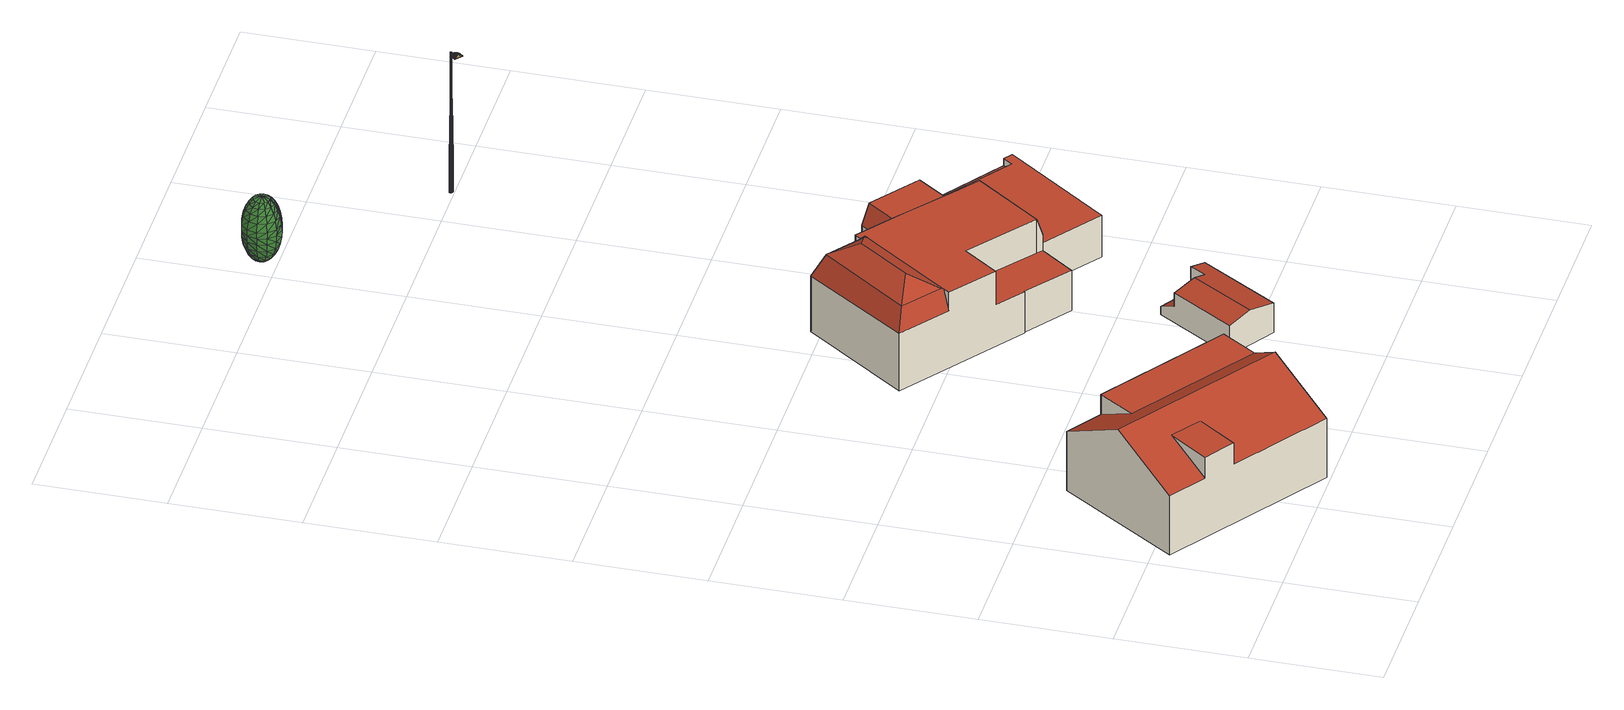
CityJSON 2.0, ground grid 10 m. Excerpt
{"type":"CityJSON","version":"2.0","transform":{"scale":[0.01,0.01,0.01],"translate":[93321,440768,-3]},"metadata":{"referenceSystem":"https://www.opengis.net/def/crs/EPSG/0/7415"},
"CityObjects":{
"building1":{"type":"Building","attributes":{"yearOfConstruction":2001,"hoogste_bouwlaag":1,"statusOmschr":"Pand in gebruik","aantalBouwlagen":3,"laagste_bouwlaag":1,"typeOmschr":"vrijstaand","class":"Pand"},"address":[{"CountryName":"Nederland","LocalityName":"Rotterdam","ThoroughfareNumber":"230","ThoroughfareName":"Straatweg","PostalCode":"3054AM"}],"geometry":[{"type":"Solid","lod":"2","boundaries":[[[[0,1,2,3]],[[4,5,6,7,8,9,10,11]],[[10,9,12,13]],[[14,15,16,6,5,17]],[[18,19,14,17]],[[13,12,8,7,1,0,4,11]],[[16,2,1,7,6]],[[18,3,2,16,15,19]],[[17,5,4,0,3,18]],[[9,8,12]],[[10,13,11]],[[19,15,14]]]],"semantics":{"surfaces":[{"type":"GroundSurface"},{"type":"RoofSurface"},{"type":"WallSurface"}],"values":[[0,1,1,1,1,2,2,2,2,2,2,2]]}}]},
"building2":{"type":"Building","attributes":{"yearOfConstruction":2001,"statusOmschr":"Pand in gebruik","aantalBouwlagen":1,"class":"Pand"},"address":[{"CountryName":"Nederland","LocalityName":"Rotterdam"}],"geometry":[{"type":"Solid","lod":"2","boundaries":[[[[20,21,22,23]],[[24,25,26,27,28]],[[29,30,31,32,33,34]],[[35,36,31,30]],[[24,28,30,29]],[[28,27,35,30]],[[25,24,29,34]],[[32,31,36,22,21]],[[26,23,22,36,35,27]],[[33,20,23,26,25,34]],[[33,32,21,20]]]],"semantics":{"surfaces":[{"type":"GroundSurface"},{"type":"RoofSurface"},{"type":"WallSurface"}],"values":[[0,1,1,1,2,2,2,2,2,2,2]]}}]},
"tree1":{"type":"SolitaryVegetationObject","attributes":{"Geslacht":"Prunus","Brondatum":"13-06-2019","Aanlegjaar":"2007","Beheerobjectomschrijving":"12308.bm1","Ontwikkeling":"Blijvende Kroon","Boomsortiment":"Prunus 'Umineko'","Boomstatus":"Niet van toepassing","Stamdiameter":"15","tree_part":"kruin","Takvrije_zone":"tot 4,50 meter Bereikt","Kroondiameter":"3","Thema":"Bomen","Boomhoogte":"9-12 m.","Straat":"Plaszicht","Wijk":"Hillegersberg Noord","Laatste_mutatie":"17-05-2019","Boomsortiment_nederlands":"Sierkers","Buurt":"Hillegersberg Noord - 40","Hoogte":"-1.9695778","class":"VegetatieObject","function":"Boom"},"geometry":[{"type":"CompositeSurface","lod":"2","boundaries":[[[37,38,39]],[[37,40,41]],[[40,42,43]],[[39,44,45]],[[46,42,47]],[[48,49,47]],[[50,51,44]],[[49,52,53]],[[52,54,55]],[[54,56,57]],[[56,58,59]],[[60,61,58]],[[38,44,39]],[[60,62,61]],[[63,38,37]],[[62,64,61]],[[64,65,66]],[[66,65,67]],[[67,68,69]],[[68,70,71]],[[70,72,71]],[[73,74,72]],[[47,49,75]],[[73,76,74]],[[49,53,75]],[[75,53,77]],[[53,52,78]],[[76,79,74]],[[80,79,81]],[[81,82,83]],[[83,82,84]],[[84,85,86]],[[85,87,88]],[[87,89,90]],[[89,91,90]],[[90,91,92]],[[92,93,94]],[[94,93,95]],[[95,96,97]],[[96,98,99]],[[98,100,99]],[[100,101,102]],[[102,103,104]],[[104,103,105]],[[105,106,107]],[[107,106,108]],[[109,110,108]],[[111,112,109]],[[111,113,114]],[[113,115,114]],[[114,115,116]],[[117,118,116]],[[119,118,117]],[[120,121,97]],[[122,123,119]],[[124,125,121]],[[126,127,122]],[[128,129,125]],[[130,131,126]],[[132,133,129]],[[130,134,135]],[[136,137,134]],[[138,133,132]],[[139,140,136]],[[141,138,142]],[[140,139,143]],[[144,141,145]],[[146,147,143]],[[148,144,149]],[[150,151,146]],[[152,148,153]],[[151,150,154]],[[155,152,156]],[[157,158,154]],[[159,155,160]],[[161,162,157]],[[163,159,164]],[[162,161,165]],[[166,163,167]],[[168,169,165]],[[126,131,127]],[[122,127,123]],[[119,123,118]],[[123,170,118]],[[170,171,172]],[[171,173,174]],[[118,170,172]],[[118,172,116]],[[116,172,114]],[[172,171,174]],[[172,174,114]],[[114,174,111]],[[174,112,111]],[[174,173,112]],[[173,175,112]],[[112,110,109]],[[112,175,110]],[[175,176,110]],[[176,177,178]],[[177,179,180]],[[179,181,182]],[[182,181,183]],[[184,183,185]],[[185,186,184]],[[182,183,184]],[[187,182,184]],[[180,179,182]],[[180,182,187]],[[110,176,178]],[[110,178,108]],[[108,178,107]],[[178,177,180]],[[178,180,107]],[[107,180,187]],[[187,105,107]],[[104,105,187]],[[184,104,187]],[[186,104,184]],[[186,102,104]],[[100,102,186]],[[99,100,186]],[[99,186,185]],[[97,96,120]],[[96,99,120]],[[120,99,185]],[[124,121,120]],[[185,124,120]],[[183,124,185]],[[128,125,124]],[[183,128,124]],[[181,128,183]],[[132,129,128]],[[181,132,128]],[[142,138,132]],[[142,132,181]],[[179,142,181]],[[145,141,142]],[[145,142,179]],[[177,145,179]],[[149,144,145]],[[149,145,177]],[[176,149,177]],[[153,148,149]],[[153,149,176]],[[175,153,176]],[[156,152,153]],[[156,153,175]],[[173,156,175]],[[160,155,156]],[[160,156,173]],[[171,160,173]],[[164,159,160]],[[164,160,171]],[[170,164,171]],[[167,163,164]],[[167,164,170]],[[123,167,170]],[[127,167,123]],[[127,166,167]],[[131,166,127]],[[168,188,169]],[[134,137,189]],[[165,169,190]],[[190,162,165]],[[157,162,158]],[[158,191,192]],[[154,158,192]],[[192,151,154]],[[146,151,147]],[[192,147,151]],[[191,147,192]],[[143,147,191]],[[191,140,143]],[[140,191,158]],[[162,140,158]],[[136,140,137]],[[137,140,162]],[[190,137,162]],[[189,137,190]],[[169,189,190]],[[188,189,169]],[[189,188,134]],[[188,135,134]],[[135,188,168]],[[130,135,131]],[[131,135,168]],[[131,168,166]],[[166,168,165]],[[166,165,163]],[[163,165,161]],[[163,161,159]],[[159,161,157]],[[159,157,155]],[[155,157,154]],[[155,154,152]],[[152,154,150]],[[152,150,148]],[[148,150,146]],[[148,146,144]],[[144,146,143]],[[144,143,141]],[[141,143,139]],[[141,139,138]],[[138,139,136]],[[138,136,133]],[[133,136,134]],[[133,134,130]],[[133,130,129]],[[129,130,126]],[[129,126,125]],[[125,126,122]],[[125,122,121]],[[121,122,119]],[[121,119,97]],[[97,119,117]],[[117,95,97]],[[94,95,117]],[[116,94,117]],[[115,94,116]],[[115,92,94]],[[90,92,115]],[[113,90,115]],[[87,90,113]],[[88,87,113]],[[88,113,111]],[[109,88,111]],[[86,85,88]],[[86,88,109]],[[108,86,109]],[[106,86,108]],[[106,84,86]],[[83,84,106]],[[105,83,106]],[[103,83,105]],[[103,81,83]],[[80,81,103]],[[102,80,103]],[[101,80,102]],[[74,79,80]],[[101,74,80]],[[72,74,101]],[[71,72,101]],[[71,101,100]],[[98,71,100]],[[68,71,98]],[[69,68,98]],[[69,98,96]],[[95,69,96]],[[93,69,95]],[[93,67,69]],[[66,67,93]],[[92,66,93]],[[91,66,92]],[[91,64,66]],[[61,64,91]],[[89,61,91]],[[58,61,89]],[[59,58,89]],[[59,89,87]],[[85,59,87]],[[57,56,59]],[[57,59,85]],[[84,57,85]],[[82,57,84]],[[82,54,57]],[[55,54,82]],[[81,55,82]],[[79,55,81]],[[78,52,55]],[[78,55,79]],[[76,78,79]],[[78,76,53]],[[76,77,53]],[[77,76,75]],[[75,76,73]],[[75,73,47]],[[47,73,46]],[[46,73,72]],[[46,72,70]],[[42,46,70]],[[42,70,43]],[[43,70,68]],[[67,43,68]],[[65,43,67]],[[40,43,65]],[[41,40,65]],[[41,65,64]],[[62,41,64]],[[41,62,37]],[[62,63,37]],[[63,62,38]],[[38,62,60]],[[38,60,44]],[[44,60,50]],[[50,60,58]],[[50,58,56]],[[51,50,56]],[[51,56,54]],[[52,51,54]],[[49,51,52]],[[48,51,49]],[[51,48,44]],[[44,48,45]],[[45,48,47]],[[42,45,47]],[[45,42,39]],[[39,42,40]],[[39,40,37]]]}]},
"building3":{"type":"Building","attributes":{"yearOfConstruction":1977,"hoogste_bouwlaag":1,"statusOmschr":"Pand in gebruik","aantalBouwlagen":2,"laagste_bouwlaag":0,"typeOmschr":"vrijstaand","class":"Pand"},"address":[{"CountryName":"Nederland","LocalityName":"Rotterdam","ThoroughfareNumber":"234-236","ThoroughfareName":"Straatweg","PostalCode":"3054AM"}],"geometry":[{"type":"Solid","lod":"2","boundaries":[[[[193,194,195,196,197,198,199,200,201,202]],[[203,204,205,206,207,208]],[[206,205,209]],[[203,210,204]],[[211,212,213,214,215,216]],[[210,209,205,204]],[[217,218,219,220,221]],[[207,206,209,222,223]],[[224,225,226,227,228,229,230]],[[218,231,232,219]],[[233,217,221,234]],[[235,236,232,231]],[[237,238,220,239,211,216,240,241,242]],[[243,222,209,210]],[[244,245,246,247,248,208,207,249,250,251,213,212,252,253]],[[254,255,256,243,210,203,208]],[[214,213,226,225]],[[213,251,227,226]],[[220,219,253,252]],[[219,232,244,253]],[[232,236,245,244]],[[239,220,252,212]],[[211,239,212]],[[245,236,199,198,243,256,246]],[[251,250,228,227]],[[234,221,238,237]],[[233,234,237,242]],[[256,255,247,246]],[[248,247,255,254]],[[254,208,248]],[[233,242,241,201,200,235,231,218,217]],[[241,240,202,201]],[[240,216,215,193,202]],[[214,225,224,194,193,215]],[[224,230,195,194]],[[230,229,196,195]],[[250,249,223,222,197,196,229,228]],[[198,197,222,243]],[[200,199,236,235]],[[238,221,220]],[[207,223,249]]]],"semantics":{"surfaces":[{"type":"GroundSurface"},{"type":"RoofSurface"},{"type":"WallSurface"}],"values":[[0,1,1,1,1,1,1,1,1,1,1,1,1,1,1,1,2,2,2,2,2,2,2,2,2,2,2,2,2,2,2,2,2,2,2,2,2,2,2,2,2]]}}]},
"cityfurniture1":{"type":"CityFurniture","attributes":{"Lichtpunttype":"Straatverlichting","Brondatum":"12-06-2019","Buurt_nummer":"62","Masttype":"TRAMMAST LPH 10M","Lamptype":"CPO-TW 140W KL.728","Buurtnaam":"Hillegersberg Noord","Nummer":"19","Uithoudertype":"UITHOUDER OV CONVERSIEMODEL","Geplaatst_op":"02-12-2010","Wijknummer":"6","Nivo":"0","Datum_laatste_mutatie":"07-06-2019","Straatnaam":"Straatweg","Thema":"Lichtmasten","Beheerobject":"71935/OVL-019","Armatuurtype":"4767 ARM SGS 453 1X CPO-TW 140W K EB OC FG EVSA VLAK GLAS LS-6","Objecthoogte":"10","Klasse":"Verbindingsweg 2-zijdig","Wijknaam":"Hillegersberg-Schiebroek","class":"Paal","function":"Lichtmast"},"geometry":[{"type":"MultiSurface","lod":"2","boundaries":[[[257,258,259,260]],[[261,262,263,264]],[[265,266,267,268]],[[269,270,258,257]],[[271,272,273,274]],[[274,273,266,265]],[[260,259,262,261]],[[268,267,270,269]],[[275,265,268,276]],[[277,257,260,278]],[[279,280,281,282]],[[283,284,285,286]],[[287,288,289,290]],[[276,268,269,291]],[[292,293,280,279]],[[286,285,294,295]],[[291,269,257,277]],[[296,297,284,283]],[[298,261,264,299]],[[300,271,274,301]],[[302,303,288,287]],[[278,260,261,298]],[[301,274,265,275]],[[290,289,272,271]],[[304,305,303,302]],[[306,307,293,292]],[[295,294,307,306]],[[299,264,297,296]],[[280,308,309,281]],[[264,263,310,297]],[[311,312,313,314]],[[315,316,312,311]],[[285,317,318,294]],[[319,320,316,315]],[[321,322,320,319]],[[323,324,322,321]],[[307,325,326,293]],[[294,318,325,307]],[[293,326,308,280]],[[327,328,305,304]],[[314,313,328,327]],[[284,329,317,285]],[[281,309,324,323]],[[297,310,329,284]],[[330,331,332,333]],[[334,335,336,337]],[[338,339,340,341]],[[342,343,344,345]],[[346,347,348,349]],[[349,348,350,351]],[[337,336,352,353]],[[354,355,335,334]],[[356,357,358,359]],[[341,340,360,361]],[[351,350,331,330]],[[362,363,355,354]],[[364,365,363,362]],[[345,344,365,364]],[[361,360,343,342]],[[366,367,339,338]],[[359,358,367,366]],[[331,368,369,332]],[[347,370,371,348]],[[372,373,374,375]],[[335,376,377,336]],[[378,379,380,381]],[[382,383,370,347]],[[344,384,385,365]],[[381,380,386,387]],[[388,389,390,391]],[[348,371,392,350]],[[350,392,368,331]],[[355,393,376,335]],[[375,374,357,356]],[[391,390,379,378]],[[343,394,384,344]],[[336,377,395,352]],[[396,397,373,372]],[[387,386,397,396]],[[365,385,398,363]],[[353,352,383,382]],[[363,398,393,355]],[[332,369,389,388]],[[399,400,401,402]],[[403,404,405,406]],[[407,408,409,410]],[[411,412,400,399]],[[410,409,404,403]],[[413,414,415,416]],[[402,401,408,407]],[[417,418,419,420]],[[420,419,414,413]],[[406,405,421,422]],[[416,415,412,411]],[[423,399,402,424]],[[349,417,420,346]],[[422,421,425,426]],[[427,403,406,428]],[[426,425,429,430]],[[431,432,433,434]],[[434,433,435,436]],[[437,438,439,440]],[[440,439,441,442]],[[442,441,443,444]],[[444,443,445,446]],[[446,445,447,448]],[[449,407,410,450]],[[436,435,418,417]],[[424,402,407,449]],[[451,416,411,452]],[[453,454,455,456]],[[430,429,454,453]],[[456,455,457,458]],[[458,457,459,460]],[[460,459,438,437]],[[448,447,461,462]],[[463,413,416,451]],[[452,411,399,423]],[[450,410,403,427]],[[462,461,432,431]],[[346,420,413,463]],[[464,446,448,465]],[[466,440,442,467]],[[468,422,426,469]],[[470,453,456,471]],[[424,354,334,423]],[[472,437,440,466]],[[467,442,444,473]],[[351,436,417,349]],[[469,426,430,474]],[[474,430,453,470]],[[475,458,460,476]],[[471,456,458,475]],[[333,431,434,330]],[[473,444,446,464]],[[428,406,422,468]],[[465,448,462,477]],[[423,334,337,452]],[[330,434,436,351]],[[477,462,431,333]],[[476,460,437,472]],[[452,337,353,451]],[[471,359,366,470]],[[467,387,396,466]],[[465,391,378,464]],[[475,356,359,471]],[[428,342,345,427]],[[474,338,341,469]],[[476,375,356,475]],[[449,362,354,424]],[[450,364,362,449]],[[477,388,391,465]],[[427,345,364,450]],[[468,361,342,428]],[[451,353,382,463]],[[470,366,338,474]],[[473,381,387,467]],[[466,396,372,472]],[[469,341,361,468]],[[463,382,347,346]],[[464,378,381,473]],[[333,332,388,477]],[[435,433,432,461,447,445,443,441,439,438,459,457,455,454,429,425,421,405,404,409,408,401,400,412,415,414,419,418]],[[373,478,479,374]],[[380,480,481,386]],[[379,482,480,380]],[[369,483,484,389]],[[358,485,486,367]],[[370,487,488,371]],[[340,489,490,360]],[[352,395,491,383]],[[390,492,482,379]],[[397,493,478,373]],[[383,491,487,370]],[[374,479,494,357]],[[368,495,483,369]],[[360,490,394,343]],[[386,481,493,397]],[[389,484,492,390]],[[339,496,489,340]],[[367,486,496,339]],[[357,494,485,358]],[[481,286,295,493]],[[480,283,286,481]],[[493,295,306,478]],[[371,488,497,392]],[[485,282,498,486]],[[479,292,279,494]],[[482,296,283,480]],[[490,499,500,394]],[[392,497,495,368]],[[384,501,502,385]],[[486,498,503,496]],[[377,504,300,395]],[[394,500,501,384]],[[478,306,292,479]],[[376,505,504,377]],[[393,506,505,376]],[[489,507,499,490]],[[494,279,282,485]],[[496,503,507,489]],[[385,502,508,398]],[[398,508,506,393]],[[492,299,296,482]],[[395,300,301,491]],[[487,275,276,488]],[[282,281,323,498]],[[503,321,319,507]],[[488,276,291,497]],[[504,290,271,300]],[[499,315,311,500]],[[483,278,298,484]],[[508,304,302,506]],[[501,314,327,502]],[[497,291,277,495]],[[507,319,315,499]],[[484,298,299,492]],[[491,301,275,487]],[[505,287,290,504]],[[506,302,287,505]],[[502,327,304,508]],[[495,277,278,483]],[[500,311,314,501]],[[498,323,321,503]],[[509,510,511,512]],[[513,514,515,516]],[[517,518,519]],[[512,511,520,521]],[[522,523,524]],[[525,526,527,528]],[[517,529,530,531]],[[532,533,534,535]],[[516,515,536,537]],[[528,527,514,513]],[[524,538,522]],[[539,540,533,532]],[[537,536,541,542]],[[543,544,545,546]],[[535,534,524,523]],[[547,548,549,550]],[[550,549,551,552]],[[552,551,544,543]],[[519,531,517]],[[546,545,510,509]],[[542,541,540,539]],[[521,520,526,525]],[[553,554,555]],[[554,556,555]],[[554,557,556]],[[558,557,559,560,561,562,563,531,564,565,555,556],[566,567,554,553,568,569]],[[554,567,570,557]],[[557,558,556]],[[571,545,544,572]],[[573,510,545,571]],[[574,520,511,575]],[[576,526,520,574]],[[575,511,510,573]],[[577,527,526,576]],[[578,579,580,581]],[[582,583,584,519]],[[585,586,587,588]],[[589,590,591,592]],[[586,589,592,587]],[[593,585,588,594]],[[472,372,375,476]],[[595,596,597,598]],[[599,600,601]],[[599,595,598,600]],[[602,603,604]],[[588,605,606]],[[607,602,604,608]],[[609,610,611]],[[593,594,612]],[[613,592,614,615]],[[588,613,615,605]],[[600,616,617,618]],[[616,607,608,617]],[[619,620,621]],[[619,621,603]],[[622,600,618,623]],[[592,624,614]],[[625,626,627,628]],[[629,625,628,630]],[[631,629,630,632]],[[633,634,635]],[[636,637,638,639]],[[637,640,638]],[[626,636,639,627]],[[641,642,633,643]],[[644,645,646,647]],[[645,648,649,646]],[[650,651,652,653]],[[642,654,633]],[[655,656,657]],[[658,659,660,661]],[[662,644,647,663]],[[659,641,643,660]],[[664,655,657,665]],[[658,661,666]],[[662,663,656]],[[651,667,668,652]],[[667,664,665,668]],[[669,670,671,672]],[[673,674,675,676]],[[677,678,679]],[[669,672,678]],[[643,633,635,680]],[[670,673,676,671]],[[674,643,680,675]],[[681,682,683,684]],[[680,685,686,687]],[[627,639,688,689]],[[682,690,691,683]],[[692,628,595,599]],[[685,693,694,686]],[[596,695,696,597]],[[639,677,679,688]],[[692,599,697]],[[698,681,684,699]],[[628,627,689,595]],[[695,700,701,696]],[[700,698,699,701]],[[702,680,687,703]],[[690,702,703,691]],[[704,533,540,705]],[[706,534,533,704]],[[707,524,534,706]],[[530,538,524,707]],[[708,709,710,711]],[[566,531,562]],[[712,713,714]],[[555,565,564]],[[715,716,568,553]],[[716,715,709,708]],[[569,568,531]],[[553,555,564]],[[709,715,553,554]],[[559,557,570,566]],[[566,569,531]],[[562,561,560]],[[564,531,568,553]],[[566,560,559]],[[531,563,562]],[[712,714,566,569,708,711,717]],[[566,562,560]],[[718,719,583,582]],[[720,721,722,723]],[[724,548,725,726]],[[723,722,719,718]],[[726,725,721,720]],[[727,549,548,724]],[[572,544,551,728]],[[728,551,549,727]],[[729,730,731,732]],[[733,734,735,736]],[[737,738,739,740]],[[741,742,743,744]],[[745,746,747,748]],[[749,745,748,750]],[[751,752,753,754]],[[755,749,750,756]],[[738,755,756,739]],[[734,757,735]],[[742,729,732,743]],[[730,733,736,731]],[[758,741,744,759]],[[746,758,759,747]],[[736,751,754,760]],[[756,761,762,667]],[[763,736,760,764]],[[765,766,651,767]],[[744,768,769,770]],[[771,772,773,774]],[[766,756,667,651]],[[775,776,777,778]],[[779,763,764,648]],[[780,781,782,783]],[[781,775,778,782]],[[768,779,648,769]],[[784,744,770,662]],[[648,780,783,649]],[[772,784,662,773]],[[761,771,774,762]],[[785,786,787,734]],[[788,789,790,737]],[[791,792,793]],[[789,794,795,790]],[[796,797,798]],[[799,800,797]],[[801,785,734,802]],[[791,796,798,792]],[[799,803,804,800]],[[803,801,802,804]],[[805,793,745]],[[806,807,808,789]],[[809,806,789,788]],[[810,805,745,811]],[[794,810,811,795]],[[564,584,812]],[[812,584,813]],[[814,719,722,815]],[[522,816,564,538]],[[812,816,564]],[[817,818,721]],[[725,548,547]],[[819,583,719,814]],[[813,584,583,819]],[[721,725,817]],[[547,817,725]],[[815,722,721,818]],[[517,820,518]],[[821,707,706,822]],[[530,707,821]],[[821,529,530]],[[705,540,541,823]],[[823,541,536,824]],[[825,515,514,826]],[[826,514,527,577]],[[824,536,515,825]],[[827,609,611,828]],[[829,830,831,832]],[[833,834,835,836]],[[837,838,839,642]],[[830,604,840,831]],[[834,829,832,835]],[[604,827,828,840]],[[652,841,842,843]],[[844,845,846]],[[710,847,717,711]],[[848,837,642,849]],[[783,848,849,659]],[[844,846,850]],[[708,569,568,716]],[[653,652,843,851]],[[852,853,636,626]],[[853,850,636]],[[841,852,626,842]],[[854,855,856]],[[847,713,717]],[[854,783,659,855]],[[710,709,554,567,570,857,713,847]],[[712,717,713]],[[857,714,713]],[[714,857,566]],[[570,566,857]],[[858,727,724,859]],[[860,575,573,861]],[[862,728,727,858]],[[863,574,575,860]],[[864,576,574,863]],[[865,718,582,866]],[[867,723,718,865]],[[868,826,577,820]],[[869,825,826,868]],[[870,704,705,871]],[[872,823,824,873]],[[822,706,704,870]],[[866,582,519,874]],[[875,571,572,876]],[[861,573,571,875]],[[873,824,825,869]],[[859,724,726,877]],[[874,519,518]],[[877,726,720,878]],[[878,720,723,867]],[[820,577,576,864]],[[876,572,728,862]],[[871,705,823,872]],[[816,812,528]],[[528,513,516,537,542,539,532,535,523,816]],[[879,880,881,882]],[[882,881,579,578]],[[883,884,880,879]],[[581,885,886,883,879,882,578]],[[887,888,786,785]],[[889,890,891]],[[886,892,884,883]],[[885,893,892,886]],[[893,580,579,881,880,884,892]],[[894,895,896,897]],[[889,898,890]],[[581,580,893,885]],[[899,900,901,791]],[[902,887,785,903]],[[807,891,808]],[[900,894,897,901]],[[895,904,803,896]],[[899,791,898]],[[904,902,903,803]],[[519,584,564,531]],[[818,547,550,552,543,546,509,512,521,525,528,812,813,819,814,815]],[[818,817,547]],[[517,529,821]],[[821,822,870,871,872,873,869,868,820,517]],[[816,523,522]],[[877,878,867,865,866,874,518,820,864,863,860,861,875,876,862,858,859]]]}]}
},
"vertices":[
[1318,17,100],[75,857,100],[698,1779,100],[1941,938,100],[1318,17,610],[1629,477,904],[387,1319,904],[75,857,610],[355,668,610],[560,970,803],[787,816,803],[582,515,610],[355,668,794],[582,515,794],[780,1320,787],[967,1597,609],[698,1779,609],[1754,662,786],[1941,938,781],[967,1597,783],
[3491,1475,48],[3104,866,48],[2739,1098,48],[3127,1707,48],[3299,1427,192],[3376,1548,120],[3127,1707,118],[3052,1590,187],[3219,1478,191],[3299,1427,328],[3219,1478,348],[2911,989,349],[3104,866,302],[3491,1475,299],[3376,1548,327],[3052,1590,302],[2739,1098,303],
[1485,7941,553],[1485,7938,553],[1484,7942,553],[1514,7994,574],[1537,7971,574],[1482,8002,574],[1530,8022,609],[1484,7936,553],[1482,7942,553],[1451,7994,574],[1481,7942,553],[1482,7936,553],[1481,7936,553],[1514,7884,574],[1482,7876,574],[1451,7884,574],[1479,7938,553],[1434,7856,609],[1399,7891,609],[1482,7844,609],[1423,7837,653],[1530,7856,609],[1482,7821,653],[1537,7908,574],[1565,7891,609],[1545,7939,574],[1485,7939,553],[1577,7939,609],[1565,7987,609],[1600,7939,653],[1584,7998,653],[1541,8041,653],[1601,8008,711],[1482,8035,609],[1482,8057,653],[1434,8022,609],[1427,7971,574],[1399,7987,609],[1479,7941,553],[1419,7939,574],[1479,7939,553],[1427,7908,574],[1386,7939,609],[1380,7998,653],[1364,7939,653],[1380,7880,653],[1345,7939,711],[1363,7870,711],[1413,7820,711],[1354,7865,775],[1482,7802,711],[1408,7811,775],[1541,7837,653],[1551,7820,711],[1584,7880,653],[1601,7870,711],[1619,7939,711],[1610,7865,775],[1630,7939,775],[1610,8013,775],[1632,7939,828],[1551,8058,711],[1556,8067,775],[1482,8076,711],[1423,8041,653],[1413,8058,711],[1363,8008,711],[1408,8067,775],[1354,8013,775],[1334,7939,775],[1352,8014,828],[1332,7939,828],[1352,7864,828],[1354,7865,881],[1407,7809,828],[1408,7811,881],[1482,7791,775],[1482,7789,828],[1556,7811,775],[1557,7809,828],[1612,7864,828],[1610,7865,881],[1630,7939,881],[1612,8014,828],[1610,8013,881],[1601,8007,945],[1619,7939,945],[1556,8067,881],[1550,8058,945],[1541,8042,1003],[1585,7998,1003],[1482,8076,945],[1482,8058,1003],[1482,8034,1047],[1529,8021,1047],[1423,8042,1003],[1435,8021,1047],[1451,7993,1082],[1482,8001,1082],[1428,7970,1082],[1480,7940,1103],[1400,7986,1047],[1420,7939,1082],[1479,7939,1103],[1388,7939,1047],[1379,7998,1003],[1428,7908,1082],[1400,7892,1047],[1364,7939,1003],[1451,7885,1082],[1481,7937,1103],[1435,7857,1047],[1379,7880,1003],[1482,7877,1082],[1482,7936,1103],[1482,7845,1047],[1423,7836,1003],[1513,7885,1082],[1529,7857,1047],[1482,7821,1003],[1536,7908,1082],[1484,7938,1103],[1564,7892,1047],[1541,7836,1003],[1544,7939,1082],[1485,7939,1103],[1577,7939,1047],[1585,7880,1003],[1536,7970,1082],[1564,7986,1047],[1601,7939,1003],[1513,7993,1082],[1483,7941,1103],[1601,7871,945],[1550,7820,945],[1556,7811,881],[1482,7802,945],[1482,7791,881],[1414,7820,945],[1363,7871,945],[1345,7939,945],[1334,7939,881],[1363,8007,945],[1354,8013,881],[1414,8058,945],[1408,8067,881],[1482,8087,881],[1482,8089,828],[1557,8069,828],[1482,8087,775],[1407,8069,828],[1482,7942,1103],[1481,7941,1103],[1484,7940,1103],[1480,7938,1103],[1483,7937,1103],
[3156,2633,113],[2924,2314,113],[2565,2573,113],[2561,2568,113],[1616,3256,113],[2200,4059,113],[2861,3578,113],[3105,3914,113],[4238,3091,113],[3645,2277,113],[2504,3738,783],[2257,3701,895],[1960,3297,896],[2005,3050,781],[2021,3032,767],[2527,3728,768],[1715,3264,782],[2221,3950,781],[3535,3072,470],[3452,3132,757],[3073,2611,756],[3117,2579,601],[3156,2633,600],[3194,2605,467],[3613,3545,402],[3539,3598,628],[3291,3250,628],[3344,3212,468],[3560,3474,408],[1616,3256,608],[1987,2986,610],[2924,2314,458],[3117,2579,462],[3073,2611,464],[2541,3001,478],[2341,2728,474],[2561,2568,468],[2565,2573,468],[3160,3874,629],[2916,3538,629],[4173,3138,416],[4120,3064,422],[3105,3914,465],[2861,3578,468],[4120,3064,477],[3560,3474,470],[3452,3132,469],[3645,2277,473],[4238,3091,478],[4173,3138,477],[2200,4059,593],[2916,3538,764],[2861,3578,764],[2535,3816,768],[2504,3773,768],[2541,3746,768],[1987,2986,767],[2341,2728,762],[2541,3001,763],[3344,3212,759],[3291,3250,759],[2541,3746,711],[2504,3773,711],[2535,3816,579],
[3357,7011,142],[3357,7011,82],[3357,7015,82],[3357,7015,142],[3357,7018,142],[3357,7018,82],[3356,7021,82],[3356,7021,142],[3351,7004,142],[3351,7004,82],[3353,7006,82],[3353,7006,142],[3355,7008,142],[3355,7008,82],[3345,7001,142],[3345,7001,82],[3348,7002,82],[3348,7002,142],[3351,7004,482],[3353,7006,482],[3357,7011,482],[3357,7015,482],[3338,7029,482],[3338,7029,142],[3335,7027,142],[3335,7027,482],[3353,7026,482],[3353,7026,142],[3350,7028,142],[3350,7028,482],[3339,7002,142],[3339,7002,82],[3342,7001,82],[3342,7001,142],[3355,7008,482],[3341,7030,482],[3341,7030,142],[3347,7029,142],[3347,7029,482],[3355,7024,482],[3355,7024,142],[3357,7018,482],[3356,7021,482],[3345,7001,482],[3348,7002,482],[3336,7003,142],[3336,7003,82],[3333,7005,142],[3333,7005,82],[3344,7030,482],[3344,7030,142],[3338,7029,82],[3335,7027,82],[3355,7024,82],[3329,7013,142],[3329,7013,82],[3329,7010,82],[3329,7010,142],[3329,7016,142],[3329,7016,82],[3350,7028,82],[3347,7029,82],[3329,7020,142],[3329,7020,82],[3330,7023,142],[3330,7023,82],[3332,7025,142],[3332,7025,82],[3344,7030,82],[3341,7030,82],[3331,7007,142],[3331,7007,82],[3353,7026,82],[3350,7013,882],[3350,7013,742],[3351,7015,742],[3351,7015,882],[3341,7008,742],[3340,7005,732],[3342,7005,732],[3343,7008,742],[3337,7019,742],[3334,7021,732],[3333,7018,732],[3336,7017,742],[3336,7014,742],[3332,7014,732],[3333,7011,732],[3336,7012,742],[3347,7009,882],[3347,7009,742],[3349,7010,742],[3349,7010,882],[3350,7012,742],[3350,7012,882],[3345,7005,732],[3344,7008,742],[3339,7009,742],[3338,7006,732],[3340,7022,742],[3339,7025,732],[3337,7024,732],[3339,7022,742],[3332,7016,732],[3336,7016,742],[3338,7010,742],[3336,7007,732],[3337,7011,742],[3334,7009,732],[3338,7020,742],[3335,7023,732],[3353,7012,732],[3354,7015,732],[3349,7006,732],[3351,7008,732],[3344,7023,742],[3344,7026,732],[3341,7026,732],[3342,7023,742],[3340,7005,492],[3342,7005,492],[3349,7020,742],[3352,7021,732],[3350,7023,732],[3348,7021,742],[3346,7008,742],[3347,7005,732],[3333,7011,492],[3334,7009,492],[3348,7025,732],[3347,7022,742],[3351,7016,742],[3354,7017,732],[3353,7019,732],[3350,7018,742],[3352,7010,732],[3338,7006,492],[3332,7014,492],[3345,7005,492],[3345,7023,742],[3346,7026,732],[3336,7007,492],[3342,7010,887],[3342,7010,1287],[3340,7010,1287],[3340,7010,887],[3338,7013,887],[3338,7013,1287],[3338,7014,1287],[3338,7014,887],[3339,7011,887],[3339,7011,1287],[3338,7012,1287],[3338,7012,887],[3343,7010,887],[3343,7010,1287],[3345,7010,887],[3345,7010,1287],[3344,7010,1287],[3344,7010,887],[3347,7011,887],[3347,7011,1287],[3346,7011,1287],[3346,7011,887],[3337,7016,1287],[3337,7016,887],[3341,7008,882],[3339,7009,882],[3338,7017,1287],[3338,7017,887],[3336,7012,882],[3336,7014,882],[3338,7018,1287],[3338,7018,887],[3349,7015,887],[3349,7015,1287],[3349,7014,1287],[3349,7014,887],[3348,7012,1287],[3348,7012,887],[3344,7021,887],[3344,7021,1287],[3345,7021,1287],[3345,7021,887],[3346,7020,1287],[3346,7020,887],[3347,7020,1287],[3347,7020,887],[3348,7019,1287],[3348,7019,887],[3349,7017,1287],[3349,7017,887],[3338,7010,882],[3337,7011,882],[3344,7008,882],[3343,7008,882],[3339,7019,887],[3339,7019,1287],[3340,7020,1287],[3340,7020,887],[3341,7021,1287],[3341,7021,887],[3342,7021,1287],[3342,7021,887],[3349,7016,1287],[3349,7016,887],[3346,7008,882],[3349,7020,882],[3350,7018,882],[3345,7023,882],[3347,7022,882],[3336,7016,882],[3336,7017,882],[3338,7020,882],[3339,7022,882],[3344,7023,882],[3348,7021,882],[3337,7019,882],[3340,7022,882],[3342,7023,882],[3351,7016,882],[3344,7026,492],[3341,7026,492],[3350,7023,492],[3348,7025,492],[3352,7021,492],[3354,7015,492],[3354,7017,492],[3337,7024,492],[3335,7023,492],[3349,7006,492],[3351,7008,492],[3333,7018,492],[3332,7016,492],[3347,7005,492],[3353,7019,492],[3346,7026,492],[3339,7025,492],[3353,7012,492],[3334,7021,492],[3352,7010,492],[3332,7025,482],[3329,7016,482],[3329,7013,482],[3329,7010,482],[3331,7007,482],[3330,7023,482],[3342,7001,482],[3339,7002,482],[3336,7003,482],[3329,7020,482],[3333,7005,482],[3383,7011,1253],[3382,7010,1254],[3384,7009,1255],[3385,7009,1254],[3395,7001,1254],[3395,7000,1254],[3398,6997,1253],[3398,6998,1252],[3347,6988,1228],[3348,6987,1229],[3348,6989,1229],[3386,7007,1255],[3387,7007,1255],[3425,6977,1228],[3423,6978,1230],[3425,6975,1230],[3389,7005,1255],[3389,7004,1255],[3392,7002,1255],[3392,7003,1255],[3398,6945,1228],[3401,6944,1228],[3347,6989,1228],[3410,6988,1243],[3411,6986,1244],[3418,6980,1236],[3417,6982,1237],[3401,6994,1251],[3401,6996,1250],[3426,6974,1228],[3407,6991,1246],[3408,6989,1246],[3404,6992,1249],[3404,6993,1248],[3380,7014,1251],[3379,7013,1252],[3380,7012,1253],[3381,7012,1252],[3377,7016,1247],[3376,7016,1248],[3377,7015,1249],[3378,7015,1249],[3378,7014,1250],[3379,7014,1250],[3378,7007,1228],[3391,7002,1228],[3375,7020,1228],[3427,6976,1228],[3427,6973,1228],[3428,6975,1228],[3402,6943,1228],[3401,6943,1228],[3399,6943,1228],[3347,6986,1228],[3346,6988,1228],[3372,7019,1228],[3373,7020,1228],[3399,6947,1228],[3423,6976,1228],[3360,6986,1228],[3367,6974,1228],[3423,6975,1228],[3356,6982,1253],[3354,6984,1252],[3357,6981,1254],[3362,6977,1255],[3360,6979,1255],[3365,6975,1255],[3367,6973,1255],[3367,6978,1239],[3386,7001,1239],[3387,7001,1240],[3367,6978,1240],[3348,6988,1237],[3373,7018,1237],[3373,7019,1229],[3383,6992,1255],[3386,6990,1254],[3387,6990,1254],[3384,6993,1255],[3389,6987,1253],[3393,6984,1251],[3393,6985,1251],[3390,6988,1253],[3381,6994,1255],[3381,6995,1255],[3367,7003,1249],[3368,7003,1251],[3369,7003,1251],[3368,7004,1249],[3366,7004,1248],[3367,7005,1248],[3366,7005,1246],[3370,7003,1252],[3372,7002,1253],[3371,7004,1252],[3385,6994,1255],[3382,6996,1255],[3369,7004,1251],[3370,7004,1251],[3375,7001,1254],[3377,7000,1255],[3375,7002,1254],[3378,6997,1255],[3387,6991,1254],[3391,6989,1253],[3388,6991,1254],[3368,7005,1249],[3369,7005,1249],[3368,7006,1248],[3374,7000,1254],[3376,6999,1255],[3374,7001,1254],[3367,7006,1246],[3367,7007,1246],[3394,6986,1251],[3365,7001,1249],[3366,7000,1251],[3367,7001,1251],[3366,7002,1249],[3364,7002,1248],[3365,7002,1248],[3364,7002,1246],[3364,7003,1246],[3387,6984,1253],[3391,6982,1251],[3388,6985,1253],[3367,6999,1252],[3369,6998,1253],[3369,6999,1253],[3368,7000,1252],[3371,6997,1254],[3383,6986,1254],[3386,6983,1253],[3384,6987,1254],[3371,6992,1255],[3373,6990,1255],[3373,6991,1255],[3371,6993,1255],[3375,6988,1255],[3376,6989,1255],[3361,7000,1246],[3362,6999,1248],[3363,7000,1248],[3362,7001,1246],[3390,6981,1251],[3365,6997,1252],[3367,6996,1253],[3366,6997,1252],[3377,6991,1255],[3380,6988,1255],[3381,6989,1255],[3378,6991,1255],[3368,6994,1254],[3369,6995,1254],[3364,6998,1251],[3365,6998,1251],[3375,6993,1255],[3363,6998,1249],[3364,6999,1249],[3374,6996,1255],[3376,6994,1255],[3376,6995,1255],[3374,6997,1255],[3378,6992,1255],[3381,6990,1255],[3382,6990,1255],[3379,6993,1255],[3370,6999,1253],[3372,6998,1254],[3370,7000,1253],[3385,6988,1254],[3375,6997,1255],[3377,6995,1255],[3377,6996,1255],[3375,6998,1255],[3388,6986,1253],[3389,6986,1253],[3386,6989,1254],[3369,7001,1252],[3368,7002,1251],[3380,6993,1255],[3380,6994,1255],[3365,7003,1248],[3392,6983,1251],[3392,6984,1251],[3369,7002,1252],[3370,7002,1252],[3365,7004,1246],[3373,6999,1254],[3373,7000,1254],[3371,7000,1253],[3371,7001,1253],[3382,6991,1255],[3383,6991,1255],[3386,6957,1244],[3383,6960,1246],[3394,6950,1236],[3400,6945,1230],[3368,6973,1244],[3391,7001,1244],[3409,6987,1242],[3385,6959,1242],[3393,6952,1235],[3417,6980,1234],[3396,6950,1232],[3378,7007,1244],[3360,6985,1244],[3389,6956,1239],[3349,6988,1240],[3373,7018,1240],[3350,6987,1244],[3374,7017,1244],[3374,7017,1242],[3349,6988,1242],[3351,6986,1248],[3375,7016,1246],[3350,6987,1246],[3352,6985,1249],[3353,6985,1250],[3373,6986,1255],[3376,6984,1255],[3377,6984,1255],[3374,6986,1255],[3379,6981,1254],[3382,6978,1253],[3383,6979,1253],[3380,6982,1254],[3359,6997,1246],[3360,6997,1248],[3361,6997,1248],[3360,6998,1246],[3368,6990,1255],[3371,6988,1255],[3371,6989,1255],[3369,6991,1255],[3363,6994,1252],[3365,6993,1253],[3365,6994,1253],[3364,6995,1252],[3362,6995,1251],[3362,6996,1251],[3383,6980,1253],[3387,6977,1251],[3387,6978,1251],[3384,6980,1253],[3361,6996,1249],[3362,6997,1249],[3386,6976,1251],[3366,6992,1254],[3367,6992,1254],[3381,6983,1254],[3363,6997,1251],[3364,6997,1251],[3377,6985,1255],[3378,6985,1255],[3360,6999,1246],[3361,6998,1248],[3361,6999,1246],[3372,6989,1255],[3372,6990,1255],[3370,6992,1255],[3364,6996,1252],[3366,6994,1253],[3366,6995,1253],[3365,6996,1252],[3384,6981,1253],[3388,6978,1251],[3388,6979,1251],[3385,6981,1253],[3374,6987,1255],[3378,6986,1255],[3381,6984,1254],[3382,6984,1254],[3379,6987,1255],[3367,6993,1254],[3381,6977,1253],[3384,6974,1251],[3385,6975,1251],[3358,6996,1246],[3359,6995,1248],[3360,6996,1248],[3365,6990,1254],[3366,6991,1254],[3364,6992,1253],[3360,6995,1249],[3361,6995,1249],[3367,6989,1255],[3370,6987,1255],[3368,6989,1255],[3372,6985,1255],[3373,6985,1255],[3378,6980,1254],[3379,6980,1254],[3375,6982,1255],[3376,6983,1255],[3362,6993,1252],[3358,6994,1248],[3359,6994,1249],[3360,6994,1249],[3357,6995,1246],[3361,6994,1251],[3361,6995,1251],[3374,7019,1229],[3374,7019,1230],[3374,7018,1240],[3375,7018,1242],[3374,7019,1228],[3376,7017,1246],[3375,7017,1244],[3374,7018,1237],[3366,6972,1255],[3397,6946,1230],[3391,6951,1237],[3380,6962,1249],[3377,6965,1251],[3373,6968,1253],[3370,6970,1254],[3373,7003,1253],[3373,7004,1253],[3369,7006,1249],[3370,7005,1251],[3371,7006,1251],[3370,7006,1249],[3368,7007,1246],[3368,7007,1248],[3369,7007,1248],[3368,7008,1246],[3385,6982,1253],[3389,6979,1251],[3389,6980,1251],[3372,7005,1252],[3364,7000,1249],[3365,7000,1249],[3364,7001,1248],[3370,6995,1254],[3372,6994,1255],[3370,6996,1254],[3413,6984,1239],[3382,6985,1254],[3383,6985,1254],[3368,6997,1253],[3363,7002,1246],[3365,6999,1251],[3366,6998,1252],[3376,6990,1255],[3377,6990,1255],[3374,6992,1255],[3420,6978,1231],[3352,6984,1249],[3351,6985,1247],[3359,6978,1254],[3357,6980,1253],[3353,6983,1250],[3361,6977,1255],[3364,6975,1255],[3349,6987,1240],[3348,6987,1237],[3349,6987,1242],[3369,6970,1254],[3372,6968,1252],[3384,6957,1243],[3381,6960,1246],[3378,6962,1248],[3375,6965,1250],[3348,6987,1230],[3355,6981,1252],[3354,6983,1251],[3350,6986,1246],[3350,6986,1244],[3365,6980,1240],[3384,7003,1240],[3385,7002,1239],[3366,6979,1239],[3365,6980,1241],[3384,7003,1241],[3367,6978,1242],[3366,6979,1242],[3380,6976,1253],[3383,6973,1251],[3361,6992,1252],[3362,6992,1252],[3360,6993,1251],[3385,7002,1242],[3386,7001,1242],[3369,6985,1255],[3371,6983,1255],[3372,6984,1255],[3369,6986,1255],[3363,6991,1253],[3364,6989,1254],[3366,6987,1255],[3367,6988,1255],[3377,6979,1254],[3378,6979,1254],[3374,6981,1255]
]}
